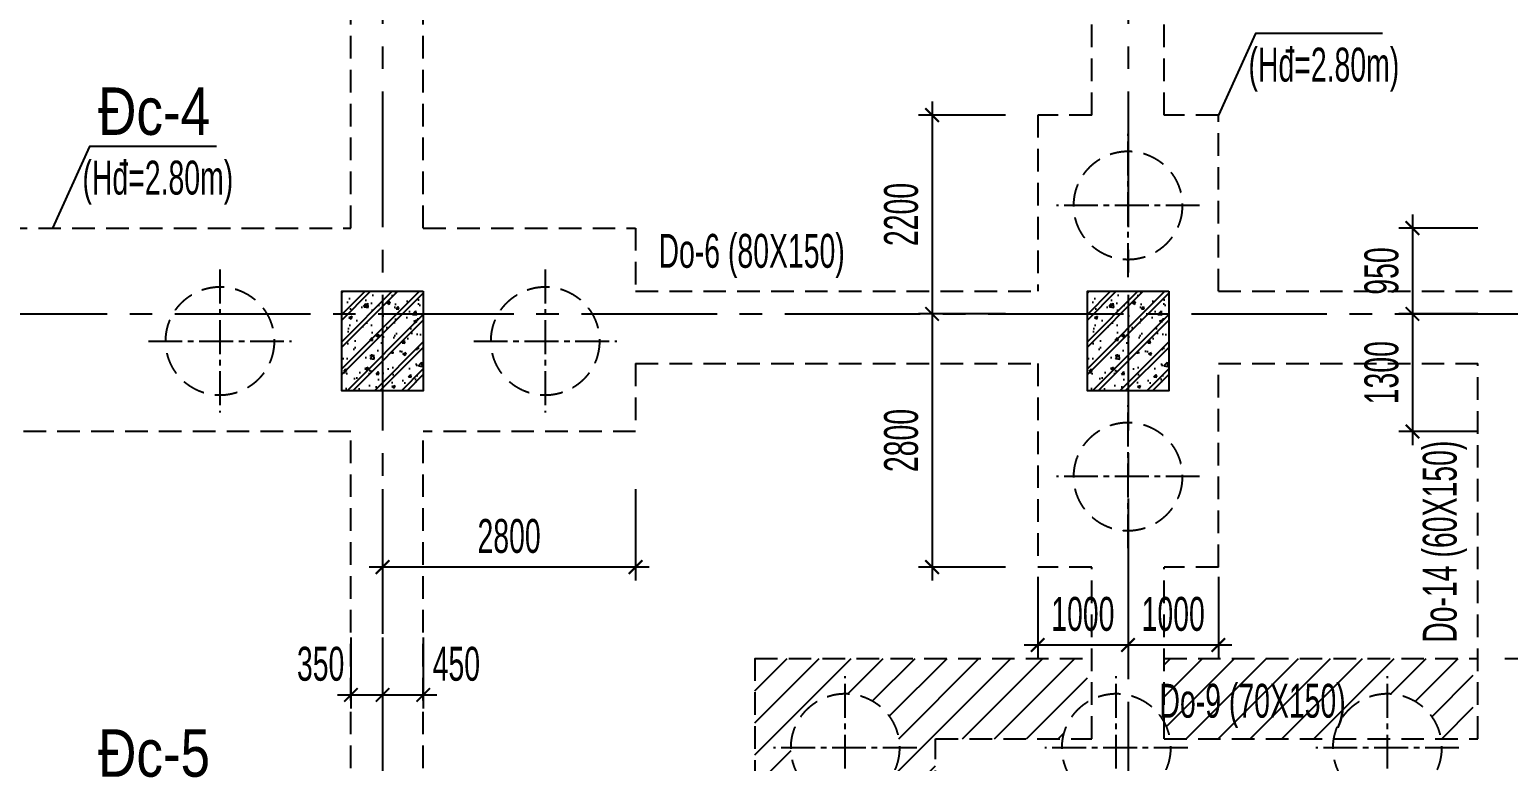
# Model space of a CAD drawing. Extents: x 1719887 to 1865417, y -150890 to 59748.
# Drawn here: x 1745023 to 1761390, y -85098 to -77002 of the extents above; entities that cross this region are included whole.
import ezdxf
from ezdxf.enums import TextEntityAlignment as Align

# ---------------------------------------------------------------- set-up
doc = ezdxf.new("R2010")
doc.units = 0
doc.header["$LTSCALE"] = 1000
doc.header["$MEASUREMENT"] = 0
doc.header["$PDMODE"] = 3
doc.linetypes.add('CENTER2', pattern=[1.125, 0.75, -0.125, 0.125, -0.125])
doc.linetypes.add('HIDDEN', pattern=[0.375, 0.25, -0.125])
doc.layers.get('0').update_dxf_attribs({"linetype": 'CONTINUOUS'})
doc.layers.get('Defpoints').update_dxf_attribs({"linetype": 'CONTINUOUS'})
for name, color, linetype in [('CDC.01.AXIS', 160, 'CENTER2'), ('CDC.02.DIM', 1, 'CONTINUOUS'), ('CDC.04.HIDDEN', 8, 'HIDDEN'), ('CDC.05.STEEL', 4, 'CONTINUOUS'), ('CDC.06.TEXT', 2, 'CONTINUOUS'), ('CDC.10.HATCH', 9, 'CONTINUOUS'), ('CDC.11.NOTE', 8, 'CONTINUOUS'), ('KCS_CHI', 1, 'CONTINUOUS')]:
    doc.layers.add(name, color=color, linetype=linetype)
doc.styles.add('ARIAL', font='arial.ttf', dxfattribs={"width": 0.6})
doc.dimstyles.new('D150', dxfattribs={"dimscale": 150, "dimtxt": 2.5, "dimasz": 1, "dimexe": 1, "dimexo": 0, "dimgap": 1, "dimtad": 1, "dimdec": 0, "dimdsep": 46, "dimtxsty": 'ARIAL', "dimblk": 'ARCHTICK', "dimcen": 1, "dimdle": 1, "dimclrd": 1, "dimclre": 1, "dimclrt": 2, "dimadec": 0, "dimazin": 0, "dimtfac": 0.00072, "dimtdec": 0, "dimtix": 1, "dimtmove": 2, "dimatfit": 3, "dimldrblk": 'ARCHTICK', "dimfxl": 1, "dimtolj": 1, "dimlwd": -1, "dimlwe": -1, "dimarcsym": 0})

# ---------------------------------------------------------------- blocks, each defined once
blk = doc.blocks.new('MONG')
at = {"layer": 'CDC.10.HATCH'}
h = blk.add_hatch(dxfattribs=at)
h.set_pattern_fill('CHAU-01', color=256, scale=50, style=0, pattern_type=2)
h.set_pattern_definition([(49.99999999999999, (-16500.00000004284, 0), (358.6300913003767, -31.37606749129755), [37.5, -412.5]), (355, (-16500.00000004284, 0), (-69.3756668065, 376.0960668500059), [30, -330]), (100.4514, (-16470.11416004295, -2.614669999980833), (289.2546908570108, 344.7197710304768), [31.87009499999999, -350.5710559999998]), (46.18420000000001, (-16500.00000004284, 100), (533.6205243128222, -82.75950716450905), [56.25, -618.75]), (96.6356, (-16455.5316275428, 93.10334649999277), (467.3313527743517, 487.0589354502209), [47.805144, -525.8565]), (351.1842, (-16500.00000004284, 100), (467.3309725668136, 487.0593004626623), [45, -495]), (21, (-16450.00000004284, 75), (298.4535260592309, -201.3094453326694), [37.5, -412.5]), (326.0000000000001, (-16450.00000004284, 75), (121.6576659607909, 362.5750225234265), [30, -330]), (71.4514, (-16425.12888354296, 58.22419700000319), (420.111314290745, 161.2652483549762), [31.870095, -350.571056]), (37.50000000000001, (-16500.00000004284, 0), (6.079927658645334, 166.4469269156558), [0, -326, 0, -335, 0, -331.25]), (7.499999999999999, (-16500.00000004284, 0), (131.5347687210743, 197.2058559411801), [0, -191, 0, -318.5, 0, -126.25]), (327.5, (-16611.50000004284, 0), (266.9112180862045, -11.2774358671899), [0, -125, 0, -390, 0, -517.5]), (317.5, (-16661.50000004284, 0), (291.5930846711931, 50.05249116615882), [0, -162.5, 0, -259, 0, -367.5]), (45, (-16500.00000004284, 0), (-150.2601910021413, 150.2601910021414), []), (45, (-16500.00000004284, 61.25), (-150.2601910021413, 150.2601910021414), [])])
h.paths.add_polyline_path([(1748929.750793408, -79897.65250806548), (1748479.749370319, -79897.65250806551), (1748479.749370319, -80147.69434879103), (1748929.750793408, -80147.69434953236)])
h.paths.add_polyline_path([(1748929.750793408, -80147.69434953236), (1748479.749370319, -80147.69434879103), (1748479.749370319, -80997.65250806545), (1748929.750793408, -80997.65250806548)])
h.paths.add_polyline_path([(1749379.749370276, -80147.6943502737), (1748929.750793408, -80147.69434953236), (1748929.750793408, -80997.65250806548), (1749379.749370276, -80997.65250806551)])
h.paths.add_polyline_path([(1749379.749370276, -79897.65250806548), (1748929.750793408, -79897.65250806545), (1748929.750793408, -80147.69434953236), (1749379.749370276, -80147.6943502737)])
h = blk.add_hatch(dxfattribs=at)
h.set_pattern_fill('CHAU-01', color=256, scale=50, style=0, pattern_type=2)
h.set_pattern_definition([(49.99999999999999, (-8250.00000002142, 0), (358.6300913003767, -31.37606749129755), [37.5, -412.5]), (355, (-8250.00000002142, 0), (-69.3756668065, 376.0960668500059), [30, -330]), (100.4514, (-8220.114160021534, -2.614669999980833), (289.2546908570108, 344.7197710304768), [31.87009499999998, -350.5710559999997]), (46.18420000000001, (-8250.00000002142, 100), (533.6205243128222, -82.75950716450905), [56.25, -618.75]), (96.6356, (-8205.531627521385, 93.10334649999277), (467.3313527743517, 487.0589354502209), [47.805144, -525.8565]), (351.1842, (-8250.00000002142, 100), (467.3309725668136, 487.0593004626623), [45, -495]), (21, (-8200.00000002142, 75), (298.4535260592309, -201.3094453326694), [37.5, -412.5]), (326.0000000000001, (-8200.00000002142, 75), (121.6576659607909, 362.5750225234265), [30, -330]), (71.4514, (-8175.128883521305, 58.22419700000319), (420.111314290745, 161.2652483549762), [31.870095, -350.571056]), (37.50000000000001, (-8250.00000002142, 0), (6.079927658645334, 166.4469269156558), [0, -326, 0, -335, 0, -331.25]), (7.499999999999999, (-8250.00000002142, 0), (131.5347687210743, 197.2058559411801), [0, -191, 0, -318.5, 0, -126.25]), (327.5, (-8361.50000002142, 0), (266.9112180862045, -11.2774358671899), [0, -125, 0, -390, 0, -517.5]), (317.5, (-8411.50000002142, 0), (291.5930846711931, 50.05249116615882), [0, -162.5, 0, -259, 0, -367.5]), (45, (-8250.00000002142, 0), (-150.2601910021413, 150.2601910021414), []), (45, (-8250.00000002142, 61.25), (-150.2601910021413, 150.2601910021414), [])])
h.paths.add_polyline_path([(1757179.75079343, -79897.65250806548), (1756729.74937034, -79897.65250806551), (1756729.74937034, -80147.69434879103), (1757179.750793429, -80147.69434953236)])
h.paths.add_polyline_path([(1757179.750793429, -80147.69434953236), (1756729.74937034, -80147.69434879103), (1756729.74937034, -80997.65250806545), (1757179.750793429, -80997.65250806548)])
h.paths.add_polyline_path([(1757629.749370297, -80147.6943502737), (1757179.750793429, -80147.69434953236), (1757179.750793429, -80997.65250806548), (1757629.749370297, -80997.65250806551)])
h.paths.add_polyline_path([(1757629.749370297, -79897.65250806548), (1757179.750793429, -79897.65250806545), (1757179.750793429, -80147.69434953236), (1757629.749370297, -80147.6943502737)])
at = {"layer": 'CDC.01.AXIS', "ltscale": 2}
for p, q in [((1748929.749370319, -61937.74986704325), (1748929.749370319, -120474.4901038599)), ((1757179.749370319, -61937.74986704325), (1757179.749370319, -120474.4901038599)), ((1733130.937503892, -80147.69429632259), (1840144.541715998, -80147.69447261913))]:
    blk.add_line(p, q, dxfattribs=at)
at = {"layer": 'CDC.05.STEEL', "ltscale": 2000}
for points in [[(1749379.749370276, -79897.65250806548), (1749379.749370276, -80997.65250806548), (1748479.749370319, -80997.65250806548), (1748479.749370319, -79897.65250806548)], [(1757629.749370297, -79897.65250806548), (1757629.749370297, -80997.65250806548), (1756729.74937034, -80997.65250806548), (1756729.74937034, -79897.65250806548)]]:
    blk.add_lwpolyline(points, close=True, dxfattribs=at)
blk = doc.blocks.new('_ARCHTICK')
at = {"color": 0, "linetype": 'ByBlock', "const_width": 0.15}
blk.add_lwpolyline([(-0.5, -0.5), (0.5, 0.5)], dxfattribs=at)
blk = doc.blocks.new('*D64')
at = {"layer": 'CDC.02.DIM', "color": 1, "transparency": 16777216}
for p, q in [((1755011.135444701, -77797.65250806851), (1755011.135444701, -80297.69432070541)), ((1755823.654406644, -77947.65250806851), (1754861.135444701, -77947.65250806851)), ((1755823.654406644, -80147.69432070541), (1754861.135444701, -80147.69432070541))]:
    blk.add_line(p, q, dxfattribs=at)
at = {"layer": 'Defpoints', "color": 0, "transparency": 16777216}
for p in [(1755823.654406644, -77947.65250806851), (1755011.135444701, -80147.69432070541), (1755823.654406644, -80147.69432070541)]:
    blk.add_point(p, dxfattribs=at)
at = {"layer": 'CDC.02.DIM', "color": 1, "transparency": 16777216, "xscale": 150, "yscale": 150, "zscale": 150}
for p, rotation in [((1755011.135444701, -77947.65250806851), 90), ((1755011.135444701, -80147.69432070541), 270)]:
    blk.add_blockref('_ARCHTICK', p, dxfattribs=dict(at, rotation=rotation))
at = {"layer": 'CDC.02.DIM', "color": 2, "transparency": 16777216, "insert": (1754669.670574306, -79047.67341438668), "char_height": 375, "attachment_point": 5, "rotation": 90, "style": 'ARIAL'}
blk.add_mtext('\\A1;2200', dxfattribs=at)
blk = doc.blocks.new('*D65')
at = {"layer": 'CDC.02.DIM', "color": 1, "transparency": 16777216}
for p, q in [((1755011.135444701, -79997.69432070541), (1755011.135444701, -83097.65250806851)), ((1755823.654406644, -80147.69432070541), (1754861.135444701, -80147.69432070541)), ((1755823.654406644, -82947.65250806851), (1754861.135444701, -82947.65250806851))]:
    blk.add_line(p, q, dxfattribs=at)
at = {"layer": 'Defpoints', "color": 0, "transparency": 16777216}
for p in [(1755823.654406644, -80147.69432070541), (1755011.135444701, -82947.65250806851), (1755823.654406644, -82947.65250806851)]:
    blk.add_point(p, dxfattribs=at)
at = {"layer": 'CDC.02.DIM', "color": 1, "transparency": 16777216, "xscale": 150, "yscale": 150, "zscale": 150}
for p, rotation in [((1755011.135444701, -80147.69432070541), 90), ((1755011.135444701, -82947.65250806851), 270)]:
    blk.add_blockref('_ARCHTICK', p, dxfattribs=dict(at, rotation=rotation))
at = {"layer": 'CDC.02.DIM', "color": 2, "transparency": 16777216, "insert": (1754669.670574306, -81547.67341438668), "char_height": 375, "attachment_point": 5, "rotation": 90, "style": 'ARIAL'}
blk.add_mtext('\\A1;2800', dxfattribs=at)
blk = doc.blocks.new('*D190')
at = {"layer": 'CDC.02.DIM', "color": 1, "transparency": 16777216}
for p, q in [((1756179.749370319, -83054.430053371), (1756179.749370319, -83959.95619136328)), ((1757179.750793429, -83054.430053371), (1757179.750793429, -83959.95619136328)), ((1756029.749370319, -83809.95619136328), (1757329.750793429, -83809.95619136328))]:
    blk.add_line(p, q, dxfattribs=at)
at = {"layer": 'Defpoints', "color": 0, "transparency": 16777216}
for p in [(1756179.749370319, -83054.430053371), (1757179.750793429, -83054.430053371), (1757179.750793429, -83809.95619136328)]:
    blk.add_point(p, dxfattribs=at)
at = {"layer": 'CDC.02.DIM', "color": 1, "transparency": 16777216, "xscale": 150, "yscale": 150, "zscale": 150, "rotation": 180}
blk.add_blockref('_ARCHTICK', (1756179.749370319, -83809.95619136328), dxfattribs=at)
at = {"layer": 'CDC.02.DIM', "color": 1, "transparency": 16777216, "xscale": 150, "yscale": 150, "zscale": 150}
blk.add_blockref('_ARCHTICK', (1757179.750793429, -83809.95619136328), dxfattribs=at)
at = {"layer": 'CDC.02.DIM', "color": 2, "transparency": 16777216, "insert": (1756679.750081874, -83468.49132096765), "char_height": 375, "attachment_point": 5, "style": 'ARIAL'}
blk.add_mtext('\\A1;1000', dxfattribs=at)
blk = doc.blocks.new('*D191')
at = {"layer": 'CDC.02.DIM', "color": 1, "transparency": 16777216}
for p, q in [((1757179.750793429, -83054.430053371), (1757179.750793429, -83959.95619136328)), ((1758179.749370319, -83054.430053371), (1758179.749370319, -83959.95619136328)), ((1757029.750793429, -83809.95619136328), (1758329.749370319, -83809.95619136328))]:
    blk.add_line(p, q, dxfattribs=at)
at = {"layer": 'Defpoints', "color": 0, "transparency": 16777216}
for p in [(1757179.750793429, -83054.430053371), (1758179.749370319, -83054.430053371), (1758179.749370319, -83809.95619136328)]:
    blk.add_point(p, dxfattribs=at)
at = {"layer": 'CDC.02.DIM', "color": 1, "transparency": 16777216, "xscale": 150, "yscale": 150, "zscale": 150, "rotation": 180}
blk.add_blockref('_ARCHTICK', (1757179.750793429, -83809.95619136328), dxfattribs=at)
at = {"layer": 'CDC.02.DIM', "color": 1, "transparency": 16777216, "xscale": 150, "yscale": 150, "zscale": 150}
blk.add_blockref('_ARCHTICK', (1758179.749370319, -83809.95619136328), dxfattribs=at)
at = {"layer": 'CDC.02.DIM', "color": 2, "transparency": 16777216, "insert": (1757679.750081874, -83468.49132096765), "char_height": 375, "attachment_point": 5, "style": 'ARIAL'}
blk.add_mtext('\\A1;1000', dxfattribs=at)
blk = doc.blocks.new('*D384')
at = {"layer": 'CDC.02.DIM', "color": 1, "transparency": 16777216}
for p, q in [((1748929.749370319, -82085.34882476786), (1748929.749370319, -83097.65250806557)), ((1751729.749370297, -82085.34882476786), (1751729.749370297, -83097.65250806557)), ((1751879.749370297, -82947.65250806557), (1748779.749370319, -82947.65250806557))]:
    blk.add_line(p, q, dxfattribs=at)
at = {"layer": 'Defpoints', "color": 0, "transparency": 16777216}
for p in [(1748929.749370319, -82085.34882476786), (1751729.749370297, -82085.34882476786), (1748929.749370319, -82947.65250806557)]:
    blk.add_point(p, dxfattribs=at)
at = {"layer": 'CDC.02.DIM', "color": 1, "transparency": 16777216, "xscale": 150, "yscale": 150, "zscale": 150, "rotation": 180}
blk.add_blockref('_ARCHTICK', (1748929.749370319, -82947.65250806557), dxfattribs=at)
at = {"layer": 'CDC.02.DIM', "color": 1, "transparency": 16777216, "xscale": 150, "yscale": 150, "zscale": 150}
blk.add_blockref('_ARCHTICK', (1751729.749370297, -82947.65250806557), dxfattribs=at)
at = {"layer": 'CDC.02.DIM', "color": 2, "transparency": 16777216, "insert": (1750329.749370308, -82606.18763766994), "char_height": 375, "attachment_point": 5, "style": 'ARIAL'}
blk.add_mtext('\\A1;2800', dxfattribs=at)
blk = doc.blocks.new('*D403')
at = {"layer": 'CDC.02.DIM', "color": 1, "transparency": 16777216}
for p, q in [((1760327.707802813, -79047.65260848684), (1760327.707802813, -80297.69434492008)), ((1761049.692082989, -79197.65260848684), (1760177.707802813, -79197.65260848684)), ((1761049.692082989, -80147.69434492008), (1760177.707802813, -80147.69434492008))]:
    blk.add_line(p, q, dxfattribs=at)
at = {"layer": 'Defpoints', "color": 0, "transparency": 16777216}
for p in [(1761049.692082989, -79197.65260848684), (1760327.707802813, -80147.69434492008), (1761049.692082989, -80147.69434492008)]:
    blk.add_point(p, dxfattribs=at)
at = {"layer": 'CDC.02.DIM', "color": 1, "transparency": 16777216, "xscale": 150, "yscale": 150, "zscale": 150}
for p, rotation in [((1760327.707802813, -79197.65260848684), 90), ((1760327.707802813, -80147.69434492008), 270)]:
    blk.add_blockref('_ARCHTICK', p, dxfattribs=dict(at, rotation=rotation))
at = {"layer": 'CDC.02.DIM', "color": 2, "transparency": 16777216, "insert": (1759986.242932417, -79672.67347670316), "char_height": 375, "attachment_point": 5, "rotation": 90, "style": 'ARIAL'}
blk.add_mtext('\\A1;950', dxfattribs=at)
blk = doc.blocks.new('*D404')
at = {"layer": 'CDC.02.DIM', "color": 1, "transparency": 16777216}
for p, q in [((1760327.707802813, -79997.69435433634), (1760327.707802813, -81597.65250806593)), ((1761049.692082989, -80147.69435433634), (1760177.707802813, -80147.69435433634)), ((1761049.692082989, -81447.65250806593), (1760177.707802813, -81447.65250806593))]:
    blk.add_line(p, q, dxfattribs=at)
at = {"layer": 'Defpoints', "color": 0, "transparency": 16777216}
for p in [(1761049.692082989, -80147.69435433634), (1760327.707802813, -81447.65250806593), (1761049.692082989, -81447.65250806593)]:
    blk.add_point(p, dxfattribs=at)
at = {"layer": 'CDC.02.DIM', "color": 1, "transparency": 16777216, "xscale": 150, "yscale": 150, "zscale": 150}
for p, rotation in [((1760327.707802813, -80147.69435433634), 90), ((1760327.707802813, -81447.65250806593), 270)]:
    blk.add_blockref('_ARCHTICK', p, dxfattribs=dict(at, rotation=rotation))
at = {"layer": 'CDC.02.DIM', "color": 2, "transparency": 16777216, "insert": (1759986.115033372, -80797.67343120085), "char_height": 375, "attachment_point": 5, "rotation": 90, "style": 'ARIAL'}
blk.add_mtext('\\A1;1300', dxfattribs=at)
blk = doc.blocks.new('*D1096')
at = {"layer": 'Defpoints', "color": 0, "transparency": 16777216}
for p in [(1748579.749370319, -83727.10757589528), (1748929.749370319, -83727.1075758953), (1748929.749370319, -84361.76918249883)]:
    blk.add_point(p, dxfattribs=at)
at = {"layer": 'KCS_CHI', "color": 1, "transparency": 16777216}
for p, q in [((1748579.749370319, -83727.10757589528), (1748579.749370319, -84511.76918249883)), ((1748929.749370319, -83727.1075758953), (1748929.749370319, -84511.76918249883)), ((1748429.749370319, -84361.76918249883), (1749079.749370319, -84361.76918249883))]:
    blk.add_line(p, q, dxfattribs=at)
at = {"layer": 'KCS_CHI', "color": 1, "transparency": 16777216, "xscale": 150, "yscale": 150, "zscale": 150, "rotation": 180}
blk.add_blockref('_ARCHTICK', (1748579.749370319, -84361.76918249883), dxfattribs=at)
at = {"layer": 'KCS_CHI', "color": 1, "transparency": 16777216, "xscale": 150, "yscale": 150, "zscale": 150}
blk.add_blockref('_ARCHTICK', (1748929.749370319, -84361.76918249883), dxfattribs=at)
at = {"layer": 'KCS_CHI', "color": 2, "transparency": 16777216, "insert": (1748244.024860816, -84020.3043121032), "char_height": 375, "attachment_point": 5, "style": 'ARIAL'}
blk.add_mtext('\\A1;350', dxfattribs=at)
blk = doc.blocks.new('*D1097')
at = {"layer": 'Defpoints', "color": 0, "transparency": 16777216}
for p in [(1748929.749370319, -83727.1075758953), (1749379.749370319, -83727.1075758953), (1749379.749370319, -84361.76918249889)]:
    blk.add_point(p, dxfattribs=at)
at = {"layer": 'KCS_CHI', "color": 1, "transparency": 16777216}
for p, q in [((1748929.749370319, -83727.1075758953), (1748929.749370319, -84511.76918249889)), ((1749379.749370319, -83727.1075758953), (1749379.749370319, -84511.76918249889)), ((1748779.749370319, -84361.76918249889), (1749529.749370319, -84361.76918249889))]:
    blk.add_line(p, q, dxfattribs=at)
at = {"layer": 'KCS_CHI', "color": 1, "transparency": 16777216, "xscale": 150, "yscale": 150, "zscale": 150, "rotation": 180}
blk.add_blockref('_ARCHTICK', (1748929.749370319, -84361.76918249889), dxfattribs=at)
at = {"layer": 'KCS_CHI', "color": 1, "transparency": 16777216, "xscale": 150, "yscale": 150, "zscale": 150}
blk.add_blockref('_ARCHTICK', (1749379.749370319, -84361.76918249889), dxfattribs=at)
at = {"layer": 'KCS_CHI', "color": 2, "transparency": 16777216, "insert": (1749746.12181996, -84020.30431210325), "char_height": 375, "attachment_point": 5, "style": 'ARIAL'}
blk.add_mtext('\\A1;450', dxfattribs=at)

msp = doc.modelspace()

# ---------------------------------------------------------------- hatches: boundary and pattern name
at = {"layer": 'CDC.10.HATCH'}
h = msp.add_hatch(dxfattribs=at)
h.set_pattern_fill('ANSI31', color=256, scale=2000, style=0)
h.set_pattern_definition([(45, (-50, 0), (-176.7766952966369, 176.7766952966369), [])])
edge = h.paths.add_edge_path()
edge.add_line((1756729.74937034, -83958.05345176542), (1753049.719311634, -83958.05345176543))
edge.add_line((1753049.719311634, -83958.05345176543), (1753049.719311633, -86947.69342398342))
edge.add_line((1753049.719311633, -86947.69342398342), (1755049.746524057, -86947.69342398344))
edge.add_line((1755049.746524057, -86947.69342398344), (1755049.746524057, -84847.73863873923))
edge.add_line((1755049.746524057, -84847.73863873923), (1756458.110121846, -84847.73863873922))
edge.add_arc((1757049.719311634, -84947.73147127405), 600.0000000000712, 122.22755941658929, 170.406625923826, ccw=False)
edge.add_line((1756729.74937034, -84440.16941923657), (1756729.74937034, -83958.05345176542))
edge = h.paths.add_edge_path(flags=16)
edge.add_arc((1754049.719311634, -84947.73147127405), 600, 0, 360)
edge = h.paths.add_edge_path()
edge.add_arc((1754049.719311633, -95147.73147127405), 600, 0, 180, ccw=False)
edge.add_arc((1754049.719311633, -95147.73147127405), 600, -89.35674518381308, 0, ccw=False)
edge.add_line((1754056.455318809, -95747.69365858866), (1755049.746524057, -95747.69365858866))
edge.add_line((1755049.746524057, -95747.69365858866), (1755049.746524057, -87747.69342398345))
edge.add_line((1755049.746524057, -87747.69342398345), (1754049.719311634, -87747.69342398345))
edge.add_line((1754049.719311634, -87747.69342398345), (1754049.719311634, -87747.73147127405))
edge.add_arc((1754049.719311634, -88347.73147127405), 600, 0, 90, ccw=False)
edge.add_arc((1754049.719311634, -88347.73147127405), 600, -180, 0, ccw=False)
edge.add_arc((1754049.719311634, -88347.73147127405), 600, 90, 180, ccw=False)
edge.add_line((1754049.719311634, -87747.73147127405), (1754049.719311634, -87747.69342398345))
edge.add_line((1754049.719311634, -87747.69342398345), (1753049.719311634, -87747.69342398345))
edge.add_line((1753049.719311634, -87747.69342398345), (1753049.719311634, -95747.69365858864))
edge.add_line((1753049.719311634, -95747.69365858864), (1754042.983304457, -95747.69365858864))
edge.add_arc((1754049.719311634, -95147.73147127403), 600.0000000000089, 180.0000000000014, 269.3567451837687, ccw=False)
edge = h.paths.add_edge_path(flags=16)
edge.add_arc((1754049.719311634, -91747.73147127405), 600, 0, 360)
edge = h.paths.add_edge_path()
edge.add_line((1755099.746524057, -96547.69365858866), (1753049.719311634, -96547.69365858866))
edge.add_line((1753049.719311634, -96547.69365858866), (1753049.719311634, -99547.73147127405))
edge.add_line((1753049.719311634, -99547.73147127405), (1756729.74937034, -99547.73147127405))
edge.add_line((1756729.74937034, -99547.73147127405), (1756729.74937034, -99055.29352331198))
edge.add_arc((1757049.719311633, -98547.73147127382), 600.0000000001388, 189.5940752981863, 237.7724405835207, ccw=False)
edge.add_line((1756458.111345665, -98647.73154428886), (1755099.746524057, -98647.73154428888))
edge.add_line((1755099.746524057, -98647.73154428888), (1755099.746524057, -96547.69365858866))
edge = h.paths.add_edge_path(flags=16)
edge.add_arc((1754049.719311633, -98547.73147127405), 600, 0, 360)
edge = h.paths.add_edge_path()
edge.add_line((1757641.328501422, -84847.73863873922), (1759458.110121846, -84847.73863873922))
edge.add_arc((1760049.719311634, -84947.73147127363), 600.0000000000008, 9.593374076134296, 170.4066259238657, ccw=False)
edge.add_line((1760641.328501422, -84847.73863873922), (1760999.692082989, -84847.73863873922))
edge.add_line((1760999.692082989, -84847.73863873922), (1760999.692082989, -83958.0534517654))
edge.add_line((1760999.692082989, -83958.0534517654), (1757579.749370297, -83958.05345176543))
edge.add_line((1757579.749370297, -83958.05345176543), (1757579.749370297, -84666.5409008171))
edge.add_arc((1757049.719311634, -84947.73147127476), 600.00000000019, 9.593374076242583, 27.946762411427812, ccw=False)
edge = h.paths.add_edge_path()
edge.add_line((1757579.749370297, -98828.92204172931), (1757579.749370297, -99547.73147127408))
edge.add_line((1757579.749370297, -99547.73147127408), (1760999.69210085, -99547.73147127408))
edge.add_line((1760999.69210085, -99547.73147127408), (1760999.69210085, -98647.73154428886))
edge.add_line((1760999.69210085, -98647.73154428886), (1760641.327277602, -98647.73154428886))
edge.add_arc((1760049.719311633, -98547.73147127473), 600.0000000000005, 189.5940752980999, 350.40592470190006, ccw=False)
edge.add_line((1759458.111345665, -98647.73154428886), (1757641.327277602, -98647.73154428888))
edge.add_arc((1757049.719311634, -98547.73147127405), 599.9999999998873, 332.0532375888165, 350.40592470183054, ccw=False)

# ---------------------------------------------------------------- linework, layer by layer
at = {"layer": 'CDC.01.AXIS', "ltscale": 0.5}
for p, q in [((1757179.749370318, -79739.65250806557), (1757179.749370318, -78155.65250806557)), ((1757971.749370318, -78947.65250806557), (1756387.749370318, -78947.65250806557)), ((1747129.749370297, -79655.65250806545), (1747129.749370297, -81239.65250806545)), ((1750729.749370297, -79655.65250806545), (1750729.749370297, -81239.65250806545)), ((1746337.749370297, -80447.65250806545), (1747921.749370297, -80447.65250806545)), ((1749937.749370297, -80447.65250806545), (1751521.749370297, -80447.65250806545)), ((1757179.749370318, -82739.65250806557), (1757179.749370318, -81155.65250806557)), ((1757971.749370318, -81947.65250806557), (1756387.749370318, -81947.65250806557)), ((1754049.719311634, -85739.73147127405), (1754049.719311634, -84155.73147127405)), ((1757049.719311634, -85739.73147127405), (1757049.719311634, -84155.73147127405)), ((1760049.719311634, -85739.73147127405), (1760049.719311634, -84155.73147127405)), ((1754841.719311634, -84947.73147127405), (1753257.719311634, -84947.73147127405)), ((1757841.719311634, -84947.73147127405), (1756257.719311634, -84947.73147127405)), ((1760841.719311634, -84947.73147127405), (1759257.719311634, -84947.73147127405))]:
    msp.add_line(p, q, dxfattribs=at)
at = {"layer": 'CDC.04.HIDDEN'}
for p, q in [((1748579.74937032, -79197.65260848633), (1748579.74937032, -75787.98279689757)), ((1749379.749370319, -79197.65260848633), (1749379.749370319, -75787.98279689759)), ((1756779.749370341, -77947.65250806557), (1756779.749370341, -75787.98279689757)), ((1757579.749370297, -77947.65250806557), (1757579.749370297, -75787.98279689759)), ((1756179.749370319, -77947.65250806557), (1756179.749370319, -79897.65250806548)), ((1756779.749370341, -77947.65250806557), (1756179.749370319, -77947.65250806557)), ((1758179.749370319, -77947.65250806557), (1757579.749370297, -77947.65250806557)), ((1758179.749370319, -79897.65250806548), (1758179.749370319, -77947.65250806557)), ((1741369.770479124, -79197.65260848633), (1748579.74937032, -79197.65260848633)), ((1749379.749370319, -79197.65260848633), (1751729.749370297, -79197.65260848633)), ((1751729.749370297, -79197.65260848633), (1751729.749370296, -79897.6525080655)), ((1751729.749370296, -79897.6525080655), (1756179.749370319, -79897.65250806548)), ((1758179.749370319, -79897.65250806548), (1762629.749370341, -79897.6525080655)), ((1751729.749370297, -80697.6525080655), (1756179.749370319, -80697.65250806547)), ((1751729.749370297, -80697.6525080655), (1751729.749370297, -81447.65250806542)), ((1756179.749370319, -80697.65250806547), (1756179.749370319, -82947.65250806557)), ((1758179.749370319, -82947.65250806557), (1758179.749370319, -80697.65250806547)), ((1758179.749370319, -80697.65250806547), (1761049.692082989, -80697.65250806548)), ((1761049.692082989, -84847.73863873922), (1761049.692082989, -80697.65250806548)), ((1748579.749370319, -81447.65250806542), (1741369.770479125, -81447.65250806541)), ((1748579.749370319, -86297.69342230583), (1748579.749370319, -81447.65250806542)), ((1749379.749370319, -86297.69342230582), (1749379.74937032, -81447.65250806541)), ((1751729.749370297, -81447.65250806542), (1749379.74937032, -81447.65250806541)), ((1756779.74937034, -82947.65250806557), (1756179.749370319, -82947.65250806557)), ((1756779.74937034, -84847.73863873922), (1756779.749370341, -82947.65250806557)), ((1757579.749370297, -84847.73863873922), (1757579.749370297, -82947.65250806556)), ((1758179.749370319, -82947.65250806557), (1757579.749370297, -82947.65250806557)), ((1753049.719311634, -83958.05345176542), (1753049.719311634, -86947.69342398342)), ((1753049.719311634, -83958.05345176542), (1756779.74937034, -83958.05345176542)), ((1757579.749370297, -83958.05345176543), (1761049.692082989, -83958.0534517654)), ((1761349.692082989, -83958.05345176542), (1764049.719311634, -83958.05345176542)), ((1755049.746524057, -86947.69342398344), (1755049.746524057, -84847.73863873922)), ((1755049.746524057, -84847.73863873922), (1756779.74937034, -84847.73863873922))]:
    msp.add_line(p, q, dxfattribs=at)
msp.add_lwpolyline([(1757579.749370297, -84847.73863873922), (1761049.692082989, -84847.73863873922)], dxfattribs=at)
for centre in [(1757179.749370318, -78947.65250806557), (1747129.749370297, -80447.65250806542), (1750729.749370297, -80447.65250806542), (1757179.749370318, -81947.65250806557), (1754049.719311634, -84947.73147127405), (1757049.719311634, -84947.73147127405), (1760049.719311634, -84947.73147127405)]:
    msp.add_circle(centre, 600, dxfattribs=at)
at = {"layer": 'CDC.11.NOTE'}
for points in [[(1759994.768975201, -77044.84946595895), (1758590.018037121, -77044.8494659593), (1758179.749370319, -77947.65250806557)], [(1747089.779529604, -78294.84956637971), (1745685.028591524, -78294.84956638006), (1745274.759924722, -79197.65260848633)]]:
    msp.add_lwpolyline(points, dxfattribs=at)

# ---------------------------------------------------------------- block references
at = {"layer": 'CDC.10.HATCH'}
msp.add_blockref('MONG', (0, 0), dxfattribs=at)

# ---------------------------------------------------------------- texts
at = {"layer": 'CDC.06.TEXT', "style": 'ARIAL'}
for s, height, width, p in [('(Hđ=2.80m)', 375, 0.6, (1759347.200365601, -77389.57844228976)), ('Đc-4', 524.999999999475, 0.8, (1746400.80296363, -77904.72146301754)), ('(Hđ=2.80m)', 375, 0.6, (1746442.212343112, -78639.57854271051)), ('Do-6 (80X150)', 375, 0.6, (1753014.240930433, -79449.68389723582)), ('Do-9 (70X150)', 375, 0.6, (1758558.059539885, -84426.60965265207)), ('Đc-5', 524.999999999475, 0.8, (1746400.80296363, -85004.76227683703))]:
    msp.add_text(s, height=height, dxfattribs=dict(at, width=width)).set_placement(p, align=Align.MIDDLE_CENTER)
at = {"layer": 'CDC.06.TEXT', "style": 'ARIAL', "width": 0.6}
msp.add_text('Do-14 (60X150)', height=375, rotation=90, dxfattribs=at).set_placement((1760629.215905373, -82667.42759837938), align=Align.MIDDLE_CENTER)

# ---------------------------------------------------------------- dimensions: what is measured, and where the dimension line sits
at = {"layer": 'CDC.02.DIM'}
for base, p1, p2, picture, middle in [((1755011.135444701, -80147.69432070541), (1755823.654406644, -77947.65250806851), (1755823.654406644, -80147.69432070541), '*D64', (1754669.670574306, -79047.67341438668)), ((1760327.707802813, -80147.69434492008), (1761049.692082989, -79197.65260848684), (1761049.692082989, -80147.69434492008), '*D403', (1759986.242932417, -79672.67347670316)), ((1755011.135444701, -82947.65250806851), (1755823.654406644, -80147.69432070541), (1755823.654406644, -82947.65250806851), '*D65', (1754669.670574306, -81547.67341438668)), ((1760327.707802813, -81447.65250806593), (1761049.692082989, -80147.69435433634), (1761049.692082989, -81447.65250806593), '*D404', (1759986.115033372, -80797.67343120085))]:
    dim = msp.add_linear_dim(base=base, p1=p1, p2=p2, angle=90, dimstyle='D150', dxfattribs=at)
    dim.commit()
    dim.dimension.update_dxf_attribs({"geometry": picture, "text_midpoint": middle})
for base, p1, p2, picture, middle in [((1748929.749370319, -82947.65250806557), (1751729.749370297, -82085.34882476786), (1748929.749370319, -82085.34882476786), '*D384', (1750329.749370308, -82606.18763766994)), ((1757179.750793429, -83809.95619136328), (1756179.749370319, -83054.430053371), (1757179.750793429, -83054.430053371), '*D190', (1756679.750081874, -83468.49132096765)), ((1758179.749370319, -83809.95619136328), (1757179.750793429, -83054.430053371), (1758179.749370319, -83054.430053371), '*D191', (1757679.750081874, -83468.49132096765))]:
    dim = msp.add_linear_dim(base=base, p1=p1, p2=p2, dimstyle='D150', dxfattribs=at)
    dim.commit()
    dim.dimension.update_dxf_attribs({"geometry": picture, "text_midpoint": middle})
at = {"layer": 'KCS_CHI'}
for base, p1, p2, picture, middle in [((1748929.749370319, -84361.76918249883), (1748579.749370319, -83727.10757589528), (1748929.749370319, -83727.1075758953), '*D1096', (1748244.024860816, -84020.3043121032)), ((1749379.749370319, -84361.76918249889), (1748929.749370319, -83727.1075758953), (1749379.749370319, -83727.1075758953), '*D1097', (1749746.12181996, -84020.30431210325))]:
    dim = msp.add_linear_dim(base=base, p1=p1, p2=p2, dimstyle='D150', override={"dimfxl": 5, "dimfxlon": 1, "dimarcsym": 1}, dxfattribs=at)
    dim.commit()
    dim.dimension.update_dxf_attribs({"geometry": picture, "text_midpoint": middle, "dimtype": 160})

doc.saveas('drawing.dxf')
